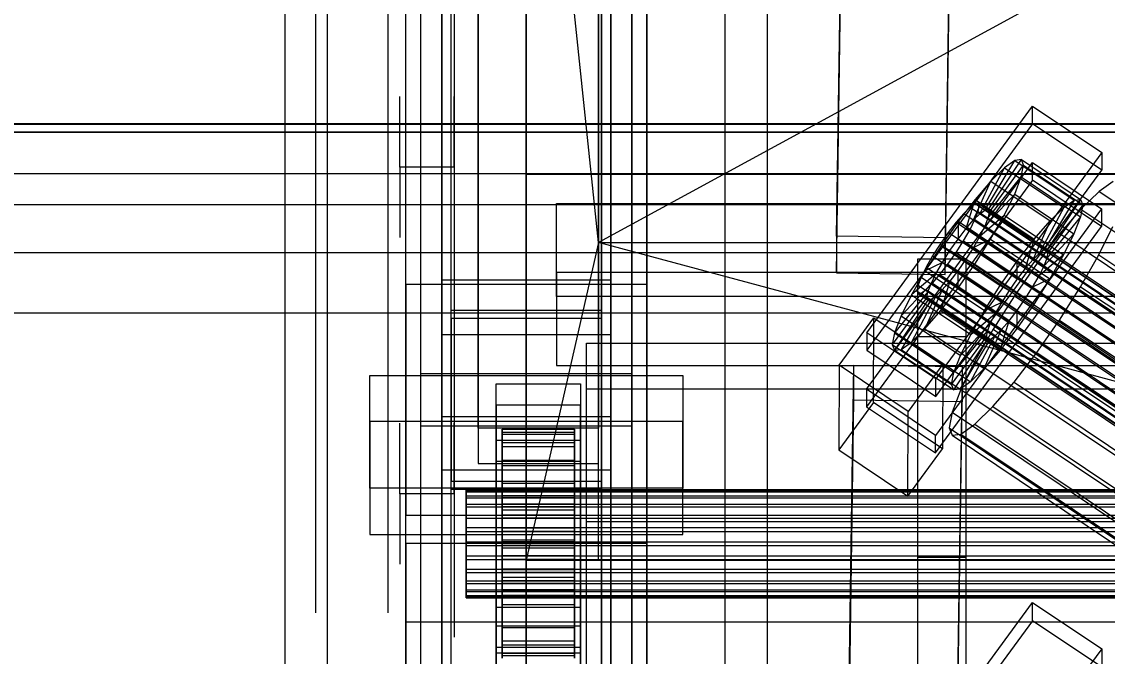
# Model space of a CAD drawing. Header units: millimetres. Extents: x -1970 to 34302, y -80068 to 6837.
# Drawn here: x -513.8 to -333.6, y -34487 to -34381.7 of the extents above; entities that cross this region are included whole.
import ezdxf

# ---------------------------------------------------------------- set-up
doc = ezdxf.new("R2010")
doc.units = ezdxf.units.MM
for name, color, linetype, lineweight in [('COTAS_O', 1, 'Continuous', 0), ('frontal_briquetadora', 7, 'Continuous', 0), ('frontal_C01', 7, 'Continuous', 0), ('frontal_C02', 7, 'Continuous', 0), ('frontal_mezcladora', 7, 'Continuous', 0), ('frontal_tolva', 7, 'Continuous', 0), ('frontal_tolva-C01', 7, 'Continuous', 0)]:
    doc.layers.add(name, color=color, linetype=linetype, lineweight=lineweight)
doc.dimstyles.new('R19_100', dxfattribs={"dimtxt": 250, "dimasz": 150, "dimexe": 150, "dimexo": 80, "dimgap": 100, "dimtad": 1, "dimtih": 1, "dimtoh": 1, "dimdsep": 46, "dimcen": 0.09, "dimadec": 0, "dimazin": 0, "dimtfac": 1, "dimtdec": 4, "dimtofl": 0, "dimtmove": 0, "dimatfit": 3, "dimfxl": 1, "dimtolj": 1, "dimtzin": 0, "dimarcsym": 0})

# ---------------------------------------------------------------- blocks, each defined once
blk = doc.blocks.new('*D35')
at = {"layer": 'COTAS_O', "color": 0, "lineweight": -2, "transparency": 16777216}
for p, q in [((-1725, -34320), (-1725, -33550)), ((1725, -34320), (1725, -33550)), ((-1575, -33700), (1575, -33700))]:
    blk.add_line(p, q, dxfattribs=at)
at = {"layer": 'COTAS_O', "color": 0, "transparency": 16777216}
for points in [[(-1575, -33675), (-1575, -33725), (-1725, -33700)], [(1575, -33675), (1575, -33725), (1725, -33700)]]:
    blk.add_solid(points, dxfattribs=at)
at = {"layer": 'Defpoints', "color": 0, "transparency": 16777216}
for p in [(1725, -33700), (-1725, -34400), (1725, -34400)]:
    blk.add_point(p, dxfattribs=at)
blk = doc.blocks.new('*D38')
at = {"layer": 'COTAS_O', "color": 0, "lineweight": -2, "transparency": 16777216}
for p, q in [((-570, -33700), (200, -33700)), ((50, -34750), (50, -33850)), ((-570, -34900), (200, -34900))]:
    blk.add_line(p, q, dxfattribs=at)
at = {"layer": 'COTAS_O', "color": 0, "transparency": 16777216}
for points in [[(25, -33850), (75, -33850), (50, -33700)], [(25, -34750), (75, -34750), (50, -34900)]]:
    blk.add_solid(points, dxfattribs=at)
at = {"layer": 'Defpoints', "color": 0, "transparency": 16777216}
for p in [(-650, -33700), (50, -33700), (-650, -34900)]:
    blk.add_point(p, dxfattribs=at)
blk = doc.blocks.new('*D39')
at = {"layer": 'COTAS_O', "color": 0, "lineweight": -2, "transparency": 16777216}
for p, q in [((-650, -34820), (-650, -34050)), ((650, -34820), (650, -34050)), ((-500, -34200), (500, -34200))]:
    blk.add_line(p, q, dxfattribs=at)
at = {"layer": 'COTAS_O', "color": 0, "transparency": 16777216}
for points in [[(-500, -34175), (-500, -34225), (-650, -34200)], [(500, -34175), (500, -34225), (650, -34200)]]:
    blk.add_solid(points, dxfattribs=at)
at = {"layer": 'Defpoints', "color": 0, "transparency": 16777216}
for p in [(650, -34200), (-650, -34900), (650, -34900)]:
    blk.add_point(p, dxfattribs=at)

msp = doc.modelspace()

# ---------------------------------------------------------------- linework, layer by layer
at = {"layer": 'frontal_briquetadora'}
for p, q in [((-430, -34680), (-430, -33820)), ((-430, -34060), (-430, -34490)), ((-430, -34496), (-430, -34060)), ((-430, -34680), (-430, -34260)), ((-430, -34496), (-430, -34260)), ((-430, -34305), (-430, -34471)), ((-418, -34418.333), (-430, -34305)), ((-430, -34680), (-430, -34305)), ((-430, -34305), (-430, -34496)), ((-210, -34305), (-418, -34418.333)), ((-465, -34368.936), (-465, -34385.831)), ((-453, -34368.458), (-453, -34383.843)), ((-453, -34368.936), (-453, -34385.831)), ((-442, -34368.458), (-442, -34383.843)), ((-442, -34370.769), (-442, -34387.994)), ((-430, -34370.769), (-430, -34387.994)), ((-465, -34381.105), (-465, -34394.43)), ((-442, -34381.431), (-442, -34395.136)), ((-430, -34381.431), (-430, -34395.136)), ((-453, -34383.843), (-453, -34397.512)), ((-442, -34383.843), (-442, -34397.512)), ((-465, -34385.831), (-465, -34401.723)), ((-453, -34385.831), (-453, -34401.723)), ((-442, -34387.994), (-442, -34404.195)), ((-430, -34387.994), (-430, -34404.195)), ((-451, -34396.433), (-451, -34394.116)), ((-442, -34396.433), (-442, -34394.116)), ((-465, -34394.43), (-465, -34405.871)), ((-442, -34395.136), (-442, -34407.089)), ((-430, -34395.136), (-430, -34407.089)), ((-453, -34397.512), (-453, -34409.248)), ((-451, -34400.608), (-451, -34396.433)), ((-442, -34400.608), (-442, -34396.433)), ((-442, -34397.512), (-442, -34409.248)), ((-430, -34399.964), (-430, -34398.226)), ((-451, -34405.815), (-451, -34400.608)), ((-442, -34405.815), (-442, -34400.608)), ((-430, -34403.095), (-430, -34399.964)), ((-465, -34401.723), (-465, -34416.466)), ((-453, -34401.723), (-453, -34416.466)), ((-430, -34407), (-430, -34403.095)), ((-442, -34404.195), (-442, -34419.227)), ((-430, -34404.195), (-430, -34419.227)), ((-465, -34405.871), (-465, -34415.248)), ((-442, -34405.815), (-451, -34405.815)), ((-451, -34405.815), (-451, -34411.021)), ((-442, -34405.815), (-442, -34411.021)), ((-430, -34407), (-188, -34407)), ((-430, -34407), (-430, -34410.905)), ((-442, -34407.089), (-442, -34417.116)), ((-430, -34407.089), (-430, -34417.116)), ((-453, -34409.248), (-453, -34418.868)), ((-442, -34409.248), (-442, -34418.868)), ((-451, -34411.021), (-451, -34415.197)), ((-442, -34411.021), (-442, -34415.197)), ((-430, -34410.905), (-430, -34414.036)), ((-430, -34414.036), (-430, -34415.774)), ((-465, -34415.248), (-465, -34422.414)), ((-451, -34415.197), (-451, -34417.514)), ((-442, -34415.197), (-442, -34417.514)), ((-465, -34416.466), (-465, -34429.929)), ((-453, -34416.466), (-453, -34429.929)), ((-442, -34417.116), (-442, -34425.07)), ((-430, -34417.116), (-430, -34425.07)), ((-453, -34418.868), (-453, -34426.218)), ((-442, -34418.868), (-442, -34426.218)), ((-442, -34419.227), (-442, -34432.952)), ((-418, -34418.333), (-430, -34471)), ((-430, -34419.227), (-430, -34432.952)), ((-418, -34471), (-418, -34418.333)), ((-418, -34418.333), (-222, -34418.333)), ((-222, -34471), (-418, -34418.333)), ((-465, -34422.414), (-465, -34427.255)), ((-453, -34426.218), (-453, -34431.184)), ((-442, -34425.07), (-442, -34430.836)), ((-442, -34426.218), (-442, -34431.184)), ((-430, -34425.07), (-430, -34430.836)), ((-465, -34427.255), (-465, -34429.694)), ((-465, -34429.929), (-465, -34441.988)), ((-453, -34429.929), (-453, -34441.988)), ((-453, -34431.184), (-453, -34433.686)), ((-442, -34430.836), (-442, -34434.33)), ((-442, -34431.184), (-442, -34433.686)), ((-430, -34430.836), (-430, -34434.33)), ((-442, -34432.952), (-442, -34445.246)), ((-430, -34432.952), (-430, -34445.246)), ((-442, -34434.33), (-442, -34435.5)), ((-430, -34434.33), (-430, -34435.5)), ((-465, -34441.988), (-465, -34452.535)), ((-453, -34441.988), (-453, -34452.535)), ((-442, -34445.246), (-442, -34455.999)), ((-430, -34445.246), (-430, -34455.999)), ((-451, -34450.618), (-451, -34448.301)), ((-442, -34450.618), (-442, -34448.301)), ((-451, -34454.793), (-451, -34450.618)), ((-442, -34454.793), (-442, -34450.618)), ((-465, -34452.535), (-465, -34461.475)), ((-453, -34452.535), (-453, -34461.475)), ((-451, -34460), (-451, -34454.793)), ((-442, -34460), (-442, -34454.793)), ((-442, -34455.999), (-442, -34465.113)), ((-430, -34455.999), (-430, -34465.113)), ((-442, -34460), (-451, -34460)), ((-451, -34460), (-451, -34465.207)), ((-442, -34460), (-442, -34465.207)), ((-465, -34461.475), (-465, -34468.725)), ((-453, -34461.475), (-453, -34468.725)), ((-451, -34465.207), (-451, -34469.382)), ((-442, -34465.113), (-442, -34472.505)), ((-442, -34465.207), (-442, -34469.382)), ((-430, -34465.113), (-430, -34472.505)), ((-465, -34468.725), (-465, -34474.221)), ((-453, -34468.725), (-453, -34474.221)), ((-451, -34469.382), (-451, -34471.699)), ((-442, -34469.382), (-442, -34471.699)), ((-430, -34471), (-418, -34471)), ((-430, -34471), (-210, -34471)), ((-430, -34471), (-430, -34680)), ((-430, -34471), (-430, -34496)), ((-210, -34471), (-418, -34471)), ((-222, -34471), (-418, -34471)), ((-442, -34472.505), (-442, -34478.109)), ((-430, -34472.505), (-430, -34478.109)), ((-465, -34474.221), (-465, -34477.913)), ((-453, -34474.221), (-453, -34477.913)), ((-465, -34477.913), (-465, -34479.768)), ((-453, -34477.913), (-453, -34479.768)), ((-442, -34478.109), (-442, -34481.873)), ((-430, -34478.109), (-430, -34481.873)), ((-442, -34481.873), (-442, -34483.763)), ((-430, -34481.873), (-430, -34483.763))]:
    msp.add_line(p, q, dxfattribs=at)
at = {"layer": 'frontal_C01'}
for p, q in [((-470, -35975), (-470, -34032.596)), ((-463, -35975), (-463, -34032.596)), ((-397, -35975), (-397, -34032.596)), ((-390, -35975), (-390, -34032.596)), ((-450, -34468.259), (-450, -34103.007)), ((-410, -34103.007), (-410, -34468.259)), ((-450, -34515.887), (-450, -34150.635)), ((-410, -34515.887), (-410, -34150.635)), ((-450, -34562.034), (-450, -34196.782)), ((-410, -34196.782), (-410, -34562.034)), ((-442.5, -34844.509), (-442.5, -34203.017)), ((-417.5, -34203.017), (-417.5, -34844.509)), ((-447.5, -34487.507), (-447.5, -34211.267)), ((-412.5, -34211.267), (-412.5, -34487.507)), ((-447.5, -34496.639), (-447.5, -34220.399)), ((-412.5, -34496.639), (-412.5, -34220.399)), ((-378.512, -34417.284), (-375.644, -34224.284)), ((-357.646, -34224.526), (-360.514, -34417.526)), ((-442.5, -34870.141), (-442.5, -34228.649)), ((-417.5, -34870.141), (-417.5, -34228.649)), ((-378.512, -34423.372), (-375.644, -34230.372)), ((-360.514, -34423.614), (-357.646, -34230.614)), ((-450, -34600.136), (-450, -34234.884)), ((-410, -34600.136), (-410, -34234.884)), ((-425, -34427.299), (-425, -34411.836)), ((-425, -34411.836), (425, -34411.836)), ((-425, -34423.267), (-425, -34411.836)), ((-360.514, -34417.526), (-378.512, -34417.284)), ((-378.512, -34417.284), (-378.512, -34423.372)), ((-360.514, -34423.614), (-360.514, -34417.526)), ((-444, -34433.659), (-444, -34424.527)), ((-444, -34424.527), (-416, -34424.527)), ((-444, -34518.085), (-444, -34424.527)), ((425, -34423.267), (-425, -34423.267)), ((-425, -34423.267), (-425, -34438.729)), ((-416, -34424.527), (-416, -34433.659)), ((-416, -34424.527), (-416, -34518.085)), ((-378.512, -34423.372), (-360.514, -34423.614)), ((425, -34427.299), (-425, -34427.299)), ((-425, -34427.299), (-425, -34438.729)), ((-416, -34433.659), (-444, -34433.659)), ((-444, -34433.659), (-444, -34527.217)), ((-416, -34527.217), (-416, -34433.659)), ((-425, -34438.729), (425, -34438.729)), ((-410, -34468.259), (-450, -34468.259)), ((-450, -34468.259), (-450, -34515.887)), ((-450, -34833.511), (-450, -34468.259)), ((-410, -34515.887), (-410, -34468.259)), ((-410, -34468.259), (-410, -34833.511)), ((-373.501, -34515.487), (-345.969, -34478.043)), ((-345.981, -34481.087), (-345.969, -34478.043)), ((-345.969, -34478.043), (-334.501, -34485.696)), ((-450, -34493.398), (-450, -34481.223)), ((-450, -34481.223), (450, -34481.223)), ((-450, -34514.562), (-450, -34481.223)), ((-345.981, -34481.087), (-373.513, -34518.531)), ((-334.513, -34488.74), (-345.981, -34481.087)), ((-334.501, -34485.696), (-362.033, -34523.14)), ((-334.501, -34485.696), (-334.513, -34488.74))]:
    msp.add_line(p, q, dxfattribs=at)
at = {"layer": 'frontal_C02'}
for p, q in [((-470, -35975), (-470, -33576.746)), ((-463, -35975), (-463, -33576.746)), ((-397, -35975), (-397, -33576.746)), ((-390, -35975), (-390, -33576.746)), ((-470, -35975), (-470, -34072.136)), ((-463, -35975), (-463, -34072.136)), ((-397, -35975), (-397, -34072.136)), ((-390, -35975), (-390, -34072.136)), ((-450, -34425.283), (-450, -34074.565)), ((-410, -34074.565), (-410, -34425.283)), ((-450, -34463.537), (-450, -34112.818)), ((-410, -34463.537), (-410, -34112.818)), ((-450, -34602.206), (-450, -34251.487)), ((-410, -34251.487), (-410, -34602.206)), ((-442.5, -34429.556), (-442.5, -34260.541)), ((-417.5, -34260.541), (-417.5, -34429.556)), ((-442.5, -34459.264), (-442.5, -34290.25)), ((-417.5, -34459.264), (-417.5, -34290.25)), ((-450, -34650.022), (-450, -34299.304)), ((-410, -34650.022), (-410, -34299.304)), ((-438, -34449.111), (-438, -34304.811)), ((-418, -34304.811), (-418, -34449.111)), ((-438, -34310.656), (-438, -34454.956)), ((-418, -34454.956), (-418, -34310.656)), ((-444, -34447.257), (-444, -34354.926)), ((-416, -34354.926), (-416, -34447.257)), ((-444, -34363.694), (-444, -34456.025)), ((-416, -34456.025), (-416, -34363.694)), ((-373.501, -34433.276), (-345.969, -34395.683)), ((-345.981, -34398.606), (-345.969, -34395.683)), ((-345.969, -34395.683), (-334.501, -34403.366)), ((-345.981, -34398.606), (-373.513, -34436.198)), ((-334.513, -34406.289), (-345.981, -34398.606)), ((-334.501, -34403.366), (-362.033, -34440.959)), ((-334.501, -34403.366), (-334.513, -34406.289)), ((-373.539, -34442.628), (-346.008, -34405.035)), ((-353.892, -34412.963), (-348.918, -34404.719)), ((-353.378, -34412.893), (-347.835, -34404.572)), ((-348.918, -34404.719), (-350.645, -34405.934)), ((-347.835, -34404.572), (-348.918, -34404.719)), ((-348.918, -34404.719), (-339.088, -34411.305)), ((-347.835, -34404.572), (-338.005, -34411.158)), ((-347.47, -34405.502), (-347.835, -34404.572)), ((-346.02, -34407.958), (-346.008, -34405.035)), ((-346.008, -34405.035), (-334.539, -34412.719)), ((-362.045, -34443.882), (-334.513, -34406.289)), ((-354.71, -34413.538), (-350.645, -34405.934)), ((-353.205, -34413.334), (-347.47, -34405.502)), ((-350.645, -34405.934), (-352.899, -34408.133)), ((-350.645, -34405.934), (-340.816, -34412.52)), ((-347.847, -34407.446), (-347.47, -34405.502)), ((-347.47, -34405.502), (-337.64, -34412.088)), ((-346.02, -34407.958), (-373.551, -34445.551)), ((-355.777, -34414.58), (-352.899, -34408.133)), ((-352.899, -34408.133), (-355.525, -34411.167)), ((-353.384, -34414.255), (-347.847, -34407.446)), ((-352.899, -34408.133), (-343.069, -34414.719)), ((-348.941, -34410.272), (-347.847, -34407.446)), ((-347.847, -34407.446), (-338.017, -34414.032)), ((-334.551, -34415.641), (-346.02, -34407.958)), ((-332.629, -34408.224), (-334.938, -34409.848)), ((-353.902, -34415.593), (-348.941, -34410.272)), ((-350.678, -34413.787), (-348.941, -34410.272)), ((-348.941, -34410.272), (-339.111, -34416.858)), ((-334.938, -34409.848), (-337.95, -34412.788)), ((-334.938, -34409.848), (-150.629, -34533.332)), ((-355.525, -34411.167), (-358.345, -34414.83)), ((-357.021, -34416.017), (-355.525, -34411.167)), ((-355.53, -34411.865), (-356.348, -34412.441)), ((-355.017, -34411.796), (-355.53, -34411.865)), ((-355.53, -34411.865), (-141.731, -34555.107)), ((-355.525, -34411.167), (-345.695, -34417.753)), ((-355.022, -34413.157), (-354.844, -34412.236)), ((-354.844, -34412.236), (-355.017, -34411.796)), ((-355.017, -34411.796), (-141.218, -34555.037)), ((-354.844, -34412.236), (-141.045, -34555.478)), ((-339.088, -34411.305), (-344.062, -34419.549)), ((-338.005, -34411.158), (-343.549, -34419.479)), ((-337.64, -34412.088), (-343.376, -34419.92)), ((-340.816, -34412.52), (-339.088, -34411.305)), ((-339.088, -34411.305), (-338.005, -34411.158)), ((-337.64, -34412.088), (-338.017, -34414.032)), ((-338.005, -34411.158), (-337.64, -34412.088)), ((-334.539, -34412.719), (-362.071, -34450.312)), ((-357.415, -34413.483), (-358.659, -34414.92)), ((-356.348, -34412.441), (-357.415, -34413.483)), ((-357.415, -34413.483), (-143.617, -34556.724)), ((-356.348, -34412.441), (-142.549, -34555.682)), ((-355.777, -34414.58), (-354.71, -34413.538)), ((-355.541, -34414.496), (-355.022, -34413.157)), ((-355.022, -34413.157), (-141.224, -34556.399)), ((-354.725, -34417.258), (-350.678, -34413.787)), ((-354.71, -34413.538), (-353.892, -34412.963)), ((-344.88, -34420.124), (-354.71, -34413.538)), ((-353.892, -34412.963), (-353.378, -34412.893)), ((-344.062, -34419.549), (-353.892, -34412.963)), ((-353.205, -34413.334), (-353.384, -34414.255)), ((-343.549, -34419.479), (-353.378, -34412.893)), ((-353.378, -34412.893), (-353.205, -34413.334)), ((-343.376, -34419.92), (-353.205, -34413.334)), ((-352.938, -34417.751), (-350.678, -34413.787)), ((-350.678, -34413.787), (-340.848, -34420.373)), ((-340.816, -34412.52), (-344.88, -34420.124)), ((-338.017, -34414.032), (-343.554, -34420.841)), ((-343.069, -34414.719), (-340.816, -34412.52)), ((-337.95, -34412.788), (-341.461, -34416.844)), ((-338.017, -34414.032), (-339.111, -34416.858)), ((-337.95, -34412.788), (-153.641, -34536.272)), ((-334.539, -34412.719), (-334.551, -34415.641)), ((-362.083, -34453.234), (-334.551, -34415.641)), ((-358.345, -34414.83), (-361.166, -34418.87)), ((-358.659, -34414.92), (-359.995, -34416.655)), ((-358.659, -34414.92), (-144.861, -34558.161)), ((-358.345, -34414.83), (-358.357, -34417.752)), ((-358.357, -34417.752), (-357.021, -34416.017)), ((-348.515, -34421.415), (-358.345, -34414.83)), ((-357.021, -34416.017), (-355.777, -34414.58)), ((-347.191, -34422.603), (-357.021, -34416.017)), ((-356.363, -34416.161), (-355.541, -34414.496)), ((-345.947, -34421.166), (-355.777, -34414.58)), ((-355.541, -34414.496), (-141.742, -34557.737)), ((-353.902, -34415.593), (-354.725, -34417.258)), ((-353.384, -34414.255), (-353.902, -34415.593)), ((-344.073, -34422.179), (-353.902, -34415.593)), ((-343.554, -34420.841), (-353.384, -34414.255)), ((-343.069, -34414.719), (-345.947, -34421.166)), ((-345.695, -34417.753), (-343.069, -34414.719)), ((-334.981, -34420.346), (-332.659, -34415.648)), ((-359.995, -34416.655), (-361.332, -34418.568)), ((-146.196, -34559.896), (-359.995, -34416.655)), ((-359.693, -34419.666), (-358.357, -34417.752)), ((-358.357, -34417.752), (-348.527, -34424.338)), ((-357.434, -34418.039), (-356.363, -34416.161)), ((-356.363, -34416.161), (-142.565, -34559.402)), ((-354.725, -34417.258), (-355.796, -34419.136)), ((-355.796, -34419.136), (-352.938, -34417.751)), ((-355.569, -34421.895), (-352.938, -34417.751)), ((-344.895, -34423.844), (-354.725, -34417.258)), ((-352.938, -34417.751), (-343.108, -34424.337)), ((-348.515, -34421.415), (-345.695, -34417.753)), ((-345.695, -34417.753), (-347.191, -34422.603)), ((-341.461, -34416.844), (-345.231, -34421.74)), ((-339.111, -34416.858), (-344.073, -34422.179)), ((-341.461, -34416.844), (-157.152, -34540.328)), ((-339.111, -34416.858), (-340.848, -34420.373)), ((-361.166, -34418.87), (-363.797, -34423.014)), ((-361.332, -34418.568), (-362.578, -34420.531)), ((-361.332, -34418.568), (-147.533, -34561.81)), ((-359.693, -34419.666), (-361.166, -34418.87)), ((-361.166, -34418.87), (-351.336, -34425.456)), ((-358.68, -34420.001), (-357.434, -34418.039)), ((-357.434, -34418.039), (-143.635, -34561.28)), ((-355.796, -34419.136), (-357.042, -34421.099)), ((-345.966, -34425.722), (-355.796, -34419.136)), ((-344.062, -34419.549), (-344.88, -34420.124)), ((-343.549, -34419.479), (-344.062, -34419.549)), ((-343.376, -34419.92), (-343.549, -34419.479)), ((-362.578, -34420.531), (-363.648, -34422.409)), ((-362.578, -34420.531), (-148.779, -34563.773)), ((-360.939, -34421.629), (-359.693, -34419.666)), ((-360.017, -34421.915), (-358.68, -34420.001)), ((-349.863, -34426.252), (-359.693, -34419.666)), ((-358.68, -34420.001), (-144.881, -34563.243)), ((-357.042, -34421.099), (-358.378, -34423.013)), ((-357.042, -34421.099), (-355.569, -34421.895)), ((-347.212, -34427.685), (-357.042, -34421.099)), ((-351.336, -34425.456), (-348.515, -34421.415)), ((-348.527, -34424.338), (-348.515, -34421.415)), ((-345.947, -34421.166), (-347.191, -34422.603)), ((-344.88, -34420.124), (-345.947, -34421.166)), ((-340.848, -34420.373), (-344.895, -34423.844)), ((-344.073, -34422.179), (-343.554, -34420.841)), ((-343.554, -34420.841), (-343.376, -34419.92)), ((-340.848, -34420.373), (-343.108, -34424.337)), ((-338.003, -34425.646), (-334.981, -34420.346)), ((-334.981, -34420.346), (-150.672, -34543.83)), ((-363.797, -34423.014), (-366.057, -34426.978)), ((-363.648, -34422.409), (-364.471, -34424.074)), ((-360.939, -34421.629), (-363.797, -34423.014)), ((-363.797, -34423.014), (-353.967, -34429.6)), ((-363.648, -34422.409), (-149.85, -34565.651)), ((-362.01, -34423.507), (-360.939, -34421.629)), ((-361.352, -34423.65), (-360.017, -34421.915)), ((-351.109, -34428.215), (-360.939, -34421.629)), ((-360.017, -34421.915), (-146.218, -34565.157)), ((-358.378, -34423.013), (-359.714, -34424.748)), ((-358.39, -34425.936), (-355.569, -34421.895)), ((-358.378, -34423.013), (-358.39, -34425.936)), ((-348.548, -34429.599), (-358.378, -34423.013)), ((-355.569, -34421.895), (-345.739, -34428.481)), ((-345.231, -34421.74), (-349.002, -34427.142)), ((-347.191, -34422.603), (-348.527, -34424.338)), ((-160.922, -34545.224), (-345.231, -34421.74)), ((-344.895, -34423.844), (-344.073, -34422.179)), ((-362.01, -34423.507), (-366.057, -34426.978)), ((-364.471, -34424.074), (-364.989, -34425.413)), ((-364.471, -34424.074), (-150.672, -34567.315)), ((-362.833, -34425.172), (-362.01, -34423.507)), ((-362.596, -34425.087), (-361.352, -34423.65)), ((-352.18, -34430.093), (-362.01, -34423.507)), ((-361.352, -34423.65), (-147.554, -34566.891)), ((-359.714, -34424.748), (-361.21, -34429.598)), ((-359.714, -34424.748), (-360.958, -34426.185)), ((-349.884, -34431.333), (-359.714, -34424.748)), ((-348.527, -34424.338), (-349.863, -34426.252)), ((-345.966, -34425.722), (-344.895, -34423.844)), ((-343.108, -34424.337), (-345.966, -34425.722)), ((-343.108, -34424.337), (-345.739, -34428.481)), ((-410, -34425.283), (-450, -34425.283)), ((-450, -34425.283), (-450, -34463.537)), ((-450, -34776.002), (-450, -34425.283)), ((-410, -34463.537), (-410, -34425.283)), ((-410, -34425.283), (-410, -34776.002)), ((-363.351, -34426.51), (-368.888, -34433.319)), ((-362.833, -34425.172), (-367.794, -34430.493)), ((-364.989, -34425.413), (-365.168, -34426.334)), ((-365.168, -34426.334), (-364.995, -34426.774)), ((-365.168, -34426.334), (-151.369, -34569.575)), ((-364.995, -34426.774), (-364.482, -34426.704)), ((-364.995, -34426.774), (-151.196, -34570.016)), ((-364.989, -34425.413), (-151.191, -34568.654)), ((-364.482, -34426.704), (-363.664, -34426.129)), ((-364.482, -34426.704), (-150.683, -34569.946)), ((-360.958, -34426.185), (-363.836, -34432.632)), ((-363.664, -34426.129), (-362.596, -34425.087)), ((-363.664, -34426.129), (-149.865, -34569.37)), ((-363.53, -34427.431), (-363.351, -34426.51)), ((-363.351, -34426.51), (-362.833, -34425.172)), ((-353.521, -34433.096), (-363.351, -34426.51)), ((-353.003, -34431.757), (-362.833, -34425.172)), ((-362.596, -34425.087), (-148.798, -34568.329)), ((-360.958, -34426.185), (-362.025, -34427.227)), ((-361.21, -34429.598), (-358.39, -34425.936)), ((-351.128, -34432.771), (-360.958, -34426.185)), ((-358.39, -34425.936), (-348.56, -34432.521)), ((-353.967, -34429.6), (-351.336, -34425.456)), ((-351.336, -34425.456), (-349.863, -34426.252)), ((-349.863, -34426.252), (-351.109, -34428.215)), ((-347.212, -34427.685), (-345.966, -34425.722)), ((-341.52, -34431.186), (-338.003, -34425.646)), ((-338.003, -34425.646), (-153.694, -34549.13)), ((-363.53, -34427.431), (-369.265, -34435.263)), ((-363.357, -34427.872), (-368.9, -34436.193)), ((-362.843, -34427.802), (-367.817, -34436.046)), ((-366.057, -34426.978), (-367.794, -34430.493)), ((-362.025, -34427.227), (-366.09, -34434.831)), ((-366.057, -34426.978), (-356.228, -34433.564)), ((-363.357, -34427.872), (-363.53, -34427.431)), ((-353.7, -34434.017), (-363.53, -34427.431)), ((-362.843, -34427.802), (-363.357, -34427.872)), ((-353.527, -34434.458), (-363.357, -34427.872)), ((-362.025, -34427.227), (-362.843, -34427.802)), ((-353.014, -34434.388), (-362.843, -34427.802)), ((-352.196, -34433.812), (-362.025, -34427.227)), ((-353.967, -34429.6), (-351.109, -34428.215)), ((-349.002, -34427.142), (-352.519, -34432.681)), ((-351.109, -34428.215), (-352.18, -34430.093)), ((-349.002, -34427.142), (-164.693, -34550.626)), ((-345.739, -34428.481), (-348.56, -34432.521)), ((-348.548, -34429.599), (-347.212, -34427.685)), ((-345.739, -34428.481), (-347.212, -34427.685)), ((-442.5, -34459.264), (-442.5, -34429.556)), ((-442.5, -34429.556), (-417.5, -34429.556)), ((-417.5, -34429.556), (-417.5, -34459.264)), ((-363.836, -34432.632), (-361.21, -34429.598)), ((-361.21, -34429.598), (-351.38, -34436.184)), ((-356.228, -34433.564), (-353.967, -34429.6)), ((-356.228, -34433.564), (-352.18, -34430.093)), ((-352.18, -34430.093), (-353.003, -34431.757)), ((-349.884, -34431.333), (-348.548, -34429.599)), ((-348.56, -34432.521), (-348.548, -34429.599)), ((-417.5, -34430.927), (-442.5, -34430.927)), ((-442.5, -34430.927), (-442.5, -34457.893)), ((-442.5, -34963.35), (-442.5, -34430.927)), ((-417.5, -34457.893), (-417.5, -34430.927)), ((-417.5, -34430.927), (-417.5, -34963.35)), ((-378.086, -34438.664), (-372.35, -34430.833)), ((-372.408, -34444.861), (-372.35, -34430.833)), ((-372.35, -34430.833), (-360.882, -34438.516)), ((-367.794, -34430.493), (-368.888, -34433.319)), ((-367.794, -34430.493), (-357.964, -34437.079)), ((-357.964, -34437.079), (-353.003, -34431.757)), ((-353.003, -34431.757), (-353.521, -34433.096)), ((-351.38, -34436.184), (-349.884, -34431.333)), ((-351.128, -34432.771), (-349.884, -34431.333)), ((-345.291, -34436.587), (-341.52, -34431.186)), ((-341.52, -34431.186), (-157.211, -34554.67)), ((-373.501, -34433.276), (-373.513, -34436.198)), ((-362.033, -34440.959), (-373.501, -34433.276)), ((-368.888, -34433.319), (-369.265, -34435.263)), ((-368.888, -34433.319), (-359.058, -34439.905)), ((-366.09, -34434.831), (-363.836, -34432.632)), ((-363.836, -34432.632), (-354.006, -34439.218)), ((-359.436, -34441.849), (-353.7, -34434.017)), ((-359.058, -34439.905), (-353.521, -34433.096)), ((-357.964, -34437.079), (-356.228, -34433.564)), ((-356.26, -34441.417), (-352.196, -34433.812)), ((-352.519, -34432.681), (-355.541, -34437.981)), ((-354.006, -34439.218), (-351.128, -34432.771)), ((-353.521, -34433.096), (-353.7, -34434.017)), ((-353.7, -34434.017), (-353.527, -34434.458)), ((-353.014, -34434.388), (-352.196, -34433.812)), ((-352.519, -34432.681), (-168.21, -34556.165)), ((-352.196, -34433.812), (-351.128, -34432.771)), ((-348.56, -34432.521), (-351.38, -34436.184)), ((-369.265, -34435.263), (-368.9, -34436.193)), ((-369.265, -34435.263), (-359.436, -34441.849)), ((-367.817, -34436.046), (-366.09, -34434.831)), ((-366.09, -34434.831), (-356.26, -34441.417)), ((-359.07, -34442.779), (-353.527, -34434.458)), ((-357.987, -34442.632), (-353.014, -34434.388)), ((-353.527, -34434.458), (-353.014, -34434.388)), ((-373.513, -34436.198), (-362.045, -34443.882)), ((-368.9, -34436.193), (-367.817, -34436.046)), ((-368.9, -34436.193), (-359.07, -34442.779)), ((-367.817, -34436.046), (-357.987, -34442.632)), ((-359.058, -34439.905), (-357.964, -34437.079)), ((-351.38, -34436.184), (-354.006, -34439.218)), ((-349.061, -34441.483), (-345.291, -34436.587)), ((-345.291, -34436.587), (-160.982, -34560.071)), ((-378.512, -34632.411), (-375.644, -34438.644)), ((-378.086, -34438.664), (-378.143, -34452.693)), ((-366.618, -34446.348), (-378.086, -34438.664)), ((-375.644, -34444.49), (-375.644, -34438.644)), ((-375.644, -34438.644), (-357.646, -34438.888)), ((-360.882, -34438.516), (-366.618, -34446.348)), ((-360.882, -34438.516), (-360.939, -34452.545)), ((-357.646, -34438.888), (-360.514, -34632.655)), ((-355.541, -34437.981), (-357.863, -34442.68)), ((-357.646, -34438.888), (-357.646, -34444.733)), ((-354.006, -34439.218), (-356.26, -34441.417)), ((-355.541, -34437.981), (-171.232, -34561.465)), ((-456, -34459.08), (-456, -34440.376)), ((-456, -34440.376), (-404, -34440.376)), ((-456, -34448.026), (-456, -34440.376)), ((-447.5, -34448.794), (-447.5, -34440.026)), ((-447.5, -34440.026), (-412.5, -34440.026)), ((-447.5, -34621.73), (-447.5, -34440.026)), ((-412.5, -34440.026), (-412.5, -34448.794)), ((-412.5, -34440.026), (-412.5, -34621.73)), ((-404, -34440.376), (-404, -34459.08)), ((-404, -34440.376), (-404, -34448.026)), ((-362.045, -34443.882), (-362.033, -34440.959)), ((-359.436, -34441.849), (-359.058, -34439.905)), ((-435, -34445.285), (-435, -34441.778)), ((-435, -34441.778), (-421, -34441.778)), ((-435, -34481.944), (-435, -34441.778)), ((-421, -34441.778), (-421, -34445.285)), ((-421, -34441.778), (-421, -34481.944)), ((-373.539, -34442.628), (-373.551, -34445.551)), ((-362.071, -34450.312), (-373.539, -34442.628)), ((-359.07, -34442.779), (-359.436, -34441.849)), ((-357.863, -34442.68), (-359.326, -34446.457)), ((-357.987, -34442.632), (-359.07, -34442.779)), ((-356.26, -34441.417), (-357.987, -34442.632)), ((-357.863, -34442.68), (-173.554, -34566.164)), ((-352.572, -34445.539), (-349.061, -34441.483)), ((-349.061, -34441.483), (-164.752, -34564.967)), ((-378.512, -34638.257), (-375.644, -34444.49)), ((-357.646, -34444.733), (-375.644, -34444.49)), ((-360.514, -34638.5), (-357.646, -34444.733)), ((-421, -34445.285), (-435, -34445.285)), ((-435, -34445.285), (-435, -34485.452)), ((-421, -34485.452), (-421, -34445.285)), ((-372.408, -34444.861), (-378.143, -34452.693)), ((-373.551, -34445.551), (-362.083, -34453.234)), ((-360.939, -34452.545), (-372.408, -34444.861)), ((-366.675, -34460.377), (-366.618, -34446.348)), ((-359.326, -34446.457), (-359.83, -34449.057)), ((-359.326, -34446.457), (-175.016, -34569.941)), ((-355.584, -34448.479), (-352.572, -34445.539)), ((-352.572, -34445.539), (-168.263, -34569.023)), ((-404, -34448.026), (-456, -34448.026)), ((-456, -34448.026), (-456, -34466.731)), ((-416, -34447.257), (-444, -34447.257)), ((-444, -34447.257), (-444, -34456.025)), ((-416, -34456.025), (-416, -34447.257)), ((-404, -34466.731), (-404, -34448.026)), ((-412.5, -34448.794), (-447.5, -34448.794)), ((-447.5, -34630.498), (-447.5, -34448.794)), ((-418, -34449.111), (-438, -34449.111)), ((-438, -34449.111), (-438, -34454.956)), ((-434, -34459.297), (-434, -34449.303)), ((-434, -34449.303), (-434, -34449.779)), ((-434, -34449.303), (-422, -34449.303)), ((-434, -34450.121), (-434, -34449.303)), ((-434, -34459.522), (-434, -34449.779)), ((-434, -34449.779), (-434, -34451.516)), ((-434, -34449.779), (-422, -34449.779)), ((-434, -34459.684), (-434, -34450.121)), ((-434, -34450.121), (-422, -34450.121)), ((-434, -34452.177), (-434, -34450.121)), ((-422, -34449.779), (-422, -34449.303)), ((-422, -34449.303), (-422, -34459.297)), ((-422, -34449.303), (-422, -34450.121)), ((-422, -34451.516), (-422, -34449.779)), ((-422, -34449.779), (-422, -34459.522)), ((-422, -34450.121), (-422, -34459.684)), ((-422, -34450.121), (-422, -34452.177)), ((-418, -34454.956), (-418, -34449.111)), ((-412.5, -34630.498), (-412.5, -34448.794)), ((-359.83, -34449.057), (-359.341, -34450.3)), ((-359.83, -34449.057), (-175.521, -34572.541)), ((-359.341, -34450.3), (-357.893, -34450.103)), ((-357.893, -34450.103), (-355.584, -34448.479)), ((-357.893, -34450.103), (-173.584, -34573.587)), ((-355.584, -34448.479), (-171.275, -34571.963)), ((-435, -34454.638), (-435, -34451.131)), ((-435, -34451.131), (-421, -34451.131)), ((-435, -34491.297), (-435, -34451.131)), ((-434, -34460.345), (-434, -34451.516)), ((-434, -34451.516), (-434, -34454.397)), ((-434, -34451.516), (-422, -34451.516)), ((-422, -34454.397), (-422, -34451.516)), ((-422, -34451.516), (-422, -34460.345)), ((-421, -34451.131), (-421, -34454.638)), ((-421, -34451.131), (-421, -34491.297)), ((-362.083, -34453.234), (-362.071, -34450.312)), ((-359.341, -34450.3), (-175.032, -34573.784)), ((-434, -34460.658), (-434, -34452.177)), ((-434, -34452.177), (-422, -34452.177)), ((-434, -34455.332), (-434, -34452.177)), ((-422, -34452.177), (-422, -34460.658)), ((-422, -34452.177), (-422, -34455.332)), ((-378.143, -34452.693), (-366.675, -34460.377)), ((-366.675, -34460.377), (-360.939, -34452.545)), ((-438, -34454.956), (-418, -34454.956)), ((-421, -34454.638), (-435, -34454.638)), ((-435, -34454.638), (-435, -34494.804)), ((-434, -34461.71), (-434, -34454.397)), ((-434, -34454.397), (-434, -34458.225)), ((-434, -34454.397), (-422, -34454.397)), ((-434, -34462.153), (-434, -34455.332)), ((-434, -34455.332), (-422, -34455.332)), ((-434, -34459.369), (-434, -34455.332)), ((-422, -34458.225), (-422, -34454.397)), ((-422, -34454.397), (-422, -34461.71)), ((-422, -34455.332), (-422, -34462.153)), ((-422, -34455.332), (-422, -34459.369)), ((-421, -34494.804), (-421, -34454.638)), ((-444, -34456.025), (-416, -34456.025)), ((-404, -34459.08), (-456, -34459.08)), ((-456, -34459.08), (-456, -34466.731)), ((-442.5, -34457.893), (-417.5, -34457.893)), ((-442.5, -34990.315), (-442.5, -34457.893)), ((-434, -34463.523), (-434, -34458.225)), ((-434, -34458.225), (-434, -34462.738)), ((-434, -34458.225), (-422, -34458.225)), ((-422, -34462.738), (-422, -34458.225)), ((-422, -34458.225), (-422, -34463.523)), ((-417.5, -34990.315), (-417.5, -34457.893)), ((-404, -34466.731), (-404, -34459.08)), ((-417.5, -34459.264), (-442.5, -34459.264)), ((-440, -34459.684), (-440, -34459.297)), ((-440, -34459.297), (-440, -34459.522)), ((-440, -34459.297), (440, -34459.297)), ((-440, -34459.522), (-440, -34460.345)), ((-440, -34459.522), (440, -34459.522)), ((-440, -34460.658), (-440, -34459.684)), ((-440, -34459.684), (440, -34459.684)), ((-440, -34460.345), (-440, -34461.71)), ((-440, -34460.345), (440, -34460.345)), ((-440, -34462.153), (-440, -34460.658)), ((-440, -34460.658), (440, -34460.658)), ((-434, -34459.522), (-434, -34459.297)), ((-422, -34459.297), (-434, -34459.297)), ((-434, -34459.297), (-434, -34459.684)), ((-434, -34464.065), (-434, -34459.369)), ((-434, -34459.369), (-422, -34459.369)), ((-434, -34464.015), (-434, -34459.369)), ((-434, -34460.345), (-434, -34459.522)), ((-422, -34459.522), (-434, -34459.522)), ((-422, -34459.684), (-434, -34459.684)), ((-434, -34459.684), (-434, -34460.658)), ((-434, -34461.71), (-434, -34460.345)), ((-422, -34460.345), (-434, -34460.345)), ((-422, -34460.658), (-434, -34460.658)), ((-434, -34460.658), (-434, -34462.153)), ((-422, -34459.297), (-422, -34459.522)), ((-422, -34459.684), (-422, -34459.297)), ((-422, -34459.369), (-422, -34464.065)), ((-422, -34459.369), (-422, -34464.015)), ((-422, -34459.522), (-422, -34460.345)), ((-422, -34460.658), (-422, -34459.684)), ((-422, -34460.345), (-422, -34461.71)), ((-422, -34462.153), (-422, -34460.658)), ((-440, -34461.71), (-440, -34463.523)), ((-440, -34461.71), (440, -34461.71)), ((-440, -34464.065), (-440, -34462.153)), ((-440, -34462.153), (440, -34462.153)), ((-434, -34463.523), (-434, -34461.71)), ((-422, -34461.71), (-434, -34461.71)), ((-422, -34462.153), (-434, -34462.153)), ((-434, -34462.153), (-434, -34464.065)), ((-434, -34462.738), (-434, -34465.661)), ((-422, -34462.738), (-434, -34462.738)), ((-434, -34462.738), (-434, -34467.63)), ((-422, -34461.71), (-422, -34463.523)), ((-422, -34464.065), (-422, -34462.153)), ((-422, -34465.661), (-422, -34462.738)), ((-422, -34467.63), (-422, -34462.738)), ((-450, -34463.537), (-410, -34463.537)), ((-450, -34814.255), (-450, -34463.537)), ((-440, -34463.523), (-440, -34465.661)), ((-440, -34463.523), (440, -34463.523)), ((-440, -34466.266), (-440, -34464.065)), ((-440, -34464.065), (440, -34464.065)), ((-434, -34465.661), (-434, -34463.523)), ((-422, -34463.523), (-434, -34463.523)), ((-434, -34466.266), (-434, -34464.015)), ((-434, -34464.015), (-422, -34464.015)), ((-434, -34468.952), (-434, -34464.015)), ((-422, -34464.065), (-434, -34464.065)), ((-434, -34464.065), (-434, -34466.266)), ((-422, -34463.523), (-422, -34465.661)), ((-422, -34464.015), (-422, -34466.266)), ((-422, -34464.015), (-422, -34468.952)), ((-422, -34466.266), (-422, -34464.065)), ((-410, -34814.255), (-410, -34463.537)), ((-440, -34465.661), (-440, -34467.978)), ((440, -34465.661), (-440, -34465.661)), ((-440, -34468.604), (-440, -34466.266)), ((-440, -34466.266), (440, -34466.266)), ((-434, -34465.661), (-422, -34465.661)), ((-434, -34467.978), (-434, -34465.661)), ((-422, -34466.266), (-434, -34466.266)), ((-434, -34466.266), (-434, -34468.604)), ((-422, -34465.661), (-422, -34467.978)), ((-422, -34468.604), (-422, -34466.266)), ((-456, -34466.731), (-404, -34466.731)), ((-440, -34467.978), (-440, -34470.317)), ((-440, -34467.978), (440, -34467.978)), ((-434, -34467.978), (-434, -34467.63)), ((-434, -34467.63), (-434, -34472.567)), ((-434, -34467.63), (-422, -34467.63)), ((-434, -34470.317), (-434, -34467.978)), ((-422, -34467.978), (-434, -34467.978)), ((-422, -34472.567), (-422, -34467.63)), ((-422, -34467.63), (-422, -34467.978)), ((-422, -34467.978), (-422, -34470.317)), ((-440, -34470.922), (-440, -34468.604)), ((-440, -34468.604), (440, -34468.604)), ((-434, -34468.604), (-434, -34468.952)), ((-422, -34468.604), (-434, -34468.604)), ((-434, -34468.604), (-434, -34470.922)), ((-434, -34468.952), (-422, -34468.952)), ((-434, -34473.844), (-434, -34468.952)), ((-422, -34468.952), (-422, -34468.604)), ((-422, -34470.922), (-422, -34468.604)), ((-422, -34468.952), (-422, -34473.844)), ((-440, -34470.317), (-440, -34472.517)), ((-440, -34470.317), (440, -34470.317)), ((-440, -34473.06), (-440, -34470.922)), ((-440, -34470.922), (440, -34470.922)), ((-434, -34472.517), (-434, -34470.317)), ((-434, -34470.317), (-434, -34472.567)), ((-422, -34470.317), (-434, -34470.317)), ((-434, -34470.922), (-434, -34473.844)), ((-422, -34470.922), (-434, -34470.922)), ((-434, -34470.922), (-434, -34473.06)), ((-422, -34472.567), (-422, -34470.317)), ((-422, -34470.317), (-422, -34472.517)), ((-422, -34473.844), (-422, -34470.922)), ((-422, -34473.06), (-422, -34470.922)), ((-440, -34472.517), (-440, -34474.43)), ((-440, -34472.517), (440, -34472.517)), ((-440, -34474.873), (-440, -34473.06)), ((-440, -34473.06), (440, -34473.06)), ((-434, -34474.43), (-434, -34472.517)), ((-434, -34472.517), (-434, -34477.213)), ((-422, -34472.517), (-434, -34472.517)), ((-434, -34472.567), (-434, -34477.213)), ((-434, -34472.567), (-422, -34472.567)), ((-434, -34473.06), (-434, -34478.358)), ((-422, -34473.06), (-434, -34473.06)), ((-434, -34473.06), (-434, -34474.873)), ((-422, -34477.213), (-422, -34472.517)), ((-422, -34472.517), (-422, -34474.43)), ((-422, -34477.213), (-422, -34472.567)), ((-422, -34478.358), (-422, -34473.06)), ((-422, -34474.873), (-422, -34473.06)), ((-440, -34474.43), (-440, -34475.924)), ((-440, -34474.43), (440, -34474.43)), ((-440, -34476.237), (-440, -34474.873)), ((-440, -34474.873), (440, -34474.873)), ((-434, -34473.844), (-422, -34473.844)), ((-434, -34478.358), (-434, -34473.844)), ((-434, -34475.924), (-434, -34474.43)), ((-434, -34474.43), (-434, -34481.251)), ((-422, -34474.43), (-434, -34474.43)), ((-434, -34474.873), (-434, -34482.186)), ((-422, -34474.873), (-434, -34474.873)), ((-434, -34474.873), (-434, -34476.237)), ((-422, -34473.844), (-422, -34478.358)), ((-422, -34481.251), (-422, -34474.43)), ((-422, -34474.43), (-422, -34475.924)), ((-422, -34482.186), (-422, -34474.873)), ((-422, -34476.237), (-422, -34474.873)), ((-440, -34475.924), (-440, -34476.898)), ((-440, -34475.924), (440, -34475.924)), ((-440, -34477.06), (-440, -34476.237)), ((-440, -34476.237), (440, -34476.237)), ((-440, -34476.898), (-440, -34477.286)), ((-440, -34476.898), (440, -34476.898)), ((-440, -34477.286), (-440, -34477.06)), ((-440, -34477.06), (440, -34477.06)), ((-434, -34476.898), (-434, -34475.924)), ((-434, -34475.924), (-434, -34484.405)), ((-422, -34475.924), (-434, -34475.924)), ((-434, -34476.237), (-434, -34485.066)), ((-422, -34476.237), (-434, -34476.237)), ((-434, -34476.237), (-434, -34477.06)), ((-434, -34477.286), (-434, -34476.898)), ((-434, -34476.898), (-434, -34486.462)), ((-422, -34476.898), (-434, -34476.898)), ((-434, -34477.06), (-434, -34486.804)), ((-422, -34477.06), (-434, -34477.06)), ((-434, -34477.06), (-434, -34477.286)), ((-434, -34477.213), (-434, -34481.251)), ((-434, -34477.213), (-422, -34477.213)), ((-422, -34484.405), (-422, -34475.924)), ((-422, -34475.924), (-422, -34476.898)), ((-422, -34485.066), (-422, -34476.237)), ((-422, -34477.06), (-422, -34476.237)), ((-422, -34486.462), (-422, -34476.898)), ((-422, -34476.898), (-422, -34477.286)), ((-422, -34486.804), (-422, -34477.06)), ((-422, -34477.286), (-422, -34477.06)), ((-422, -34481.251), (-422, -34477.213)), ((-440, -34477.286), (440, -34477.286)), ((-435, -34492.227), (-435, -34478.783)), ((-435, -34478.783), (-421, -34478.783)), ((-435, -34486.434), (-435, -34478.783)), ((-434, -34477.286), (-434, -34487.28)), ((-422, -34477.286), (-434, -34477.286)), ((-434, -34478.358), (-422, -34478.358)), ((-434, -34482.186), (-434, -34478.358)), ((-422, -34487.28), (-422, -34477.286)), ((-422, -34478.358), (-422, -34482.186)), ((-421, -34478.783), (-421, -34492.227)), ((-421, -34478.783), (-421, -34486.434)), ((-421, -34481.944), (-435, -34481.944)), ((-435, -34481.944), (-435, -34485.452)), ((-434, -34481.251), (-434, -34484.405)), ((-434, -34481.251), (-422, -34481.251)), ((-434, -34482.186), (-422, -34482.186)), ((-434, -34485.066), (-434, -34482.186)), ((-422, -34484.405), (-422, -34481.251)), ((-422, -34482.186), (-422, -34485.066)), ((-421, -34485.452), (-421, -34481.944)), ((-434, -34484.405), (-434, -34486.462)), ((-434, -34484.405), (-422, -34484.405)), ((-422, -34486.462), (-422, -34484.405)), ((-435, -34485.452), (-421, -34485.452)), ((-434, -34485.066), (-422, -34485.066)), ((-434, -34486.804), (-434, -34485.066)), ((-422, -34485.066), (-422, -34486.804)), ((-421, -34486.434), (-435, -34486.434)), ((-435, -34486.434), (-435, -34499.878)), ((-434, -34486.462), (-434, -34487.28)), ((-434, -34486.462), (-422, -34486.462)), ((-434, -34486.804), (-422, -34486.804)), ((-434, -34487.28), (-434, -34486.804)), ((-422, -34487.28), (-422, -34486.462)), ((-422, -34486.804), (-422, -34487.28)), ((-421, -34499.878), (-421, -34486.434))]:
    msp.add_line(p, q, dxfattribs=at)
at = {"layer": 'frontal_mezcladora'}
for p, q in [((-365, -34433.911), (-365, -34421.05)), ((-365, -34421.05), (-357, -34421.05)), ((-357, -34433.911), (-357, -34421.05)), ((-365, -34470.534), (-365, -34433.911)), ((-365, -34433.911), (-357, -34433.911)), ((-357, -34470.534), (-357, -34433.911)), ((-420, -34442.586), (-420, -34435)), ((-420, -34435), (240, -34435)), ((-420, -34464.602), (-420, -34442.586)), ((-420, -34442.586), (240, -34442.586)), ((-420, -34498.893), (-420, -34464.602)), ((-420, -34464.602), (240, -34464.602)), ((-365, -34525.346), (-365, -34470.534)), ((-365, -34470.534), (-357, -34470.534)), ((-357, -34525.346), (-357, -34470.534))]:
    msp.add_line(p, q, dxfattribs=at)
at = {"layer": 'frontal_tolva'}
for p, q in [((-670, -34400), (670, -34400)), ((600, -34400), (-600, -34400)), ((-600, -34406.849), (600, -34406.849)), ((-670, -34412), (670, -34412)), ((-660, -34420), (660, -34420)), ((-660, -34430), (660, -34430))]:
    msp.add_line(p, q, dxfattribs=at)
at = {"layer": 'frontal_tolva-C01'}
for p, q in [((-600, -34398.55), (600, -34398.55)), ((600, -34398.74), (-600, -34398.74)), ((600, -34400), (-600, -34400))]:
    msp.add_line(p, q, dxfattribs=at)

# ---------------------------------------------------------------- dimensions: what is measured, and where the dimension line sits
at = {"layer": 'COTAS_O'}
for p1, p2, distance, picture, middle in [((-1725, -34400), (1725, -34400), 700, '*D35', (0, -33700)), ((-650, -34900), (-650, -33700), -700, '*D38', (50, -34300)), ((-650, -34900), (650, -34900), 700, '*D39', (0, -34200))]:
    dim = msp.add_aligned_dim(p1=p1, p2=p2, distance=distance, text='<> O', dimstyle='R19_100', dxfattribs=at)
    dim.commit()
    dim.dimension.update_dxf_attribs({"geometry": picture, "text_midpoint": middle})

doc.saveas('drawing.dxf')
